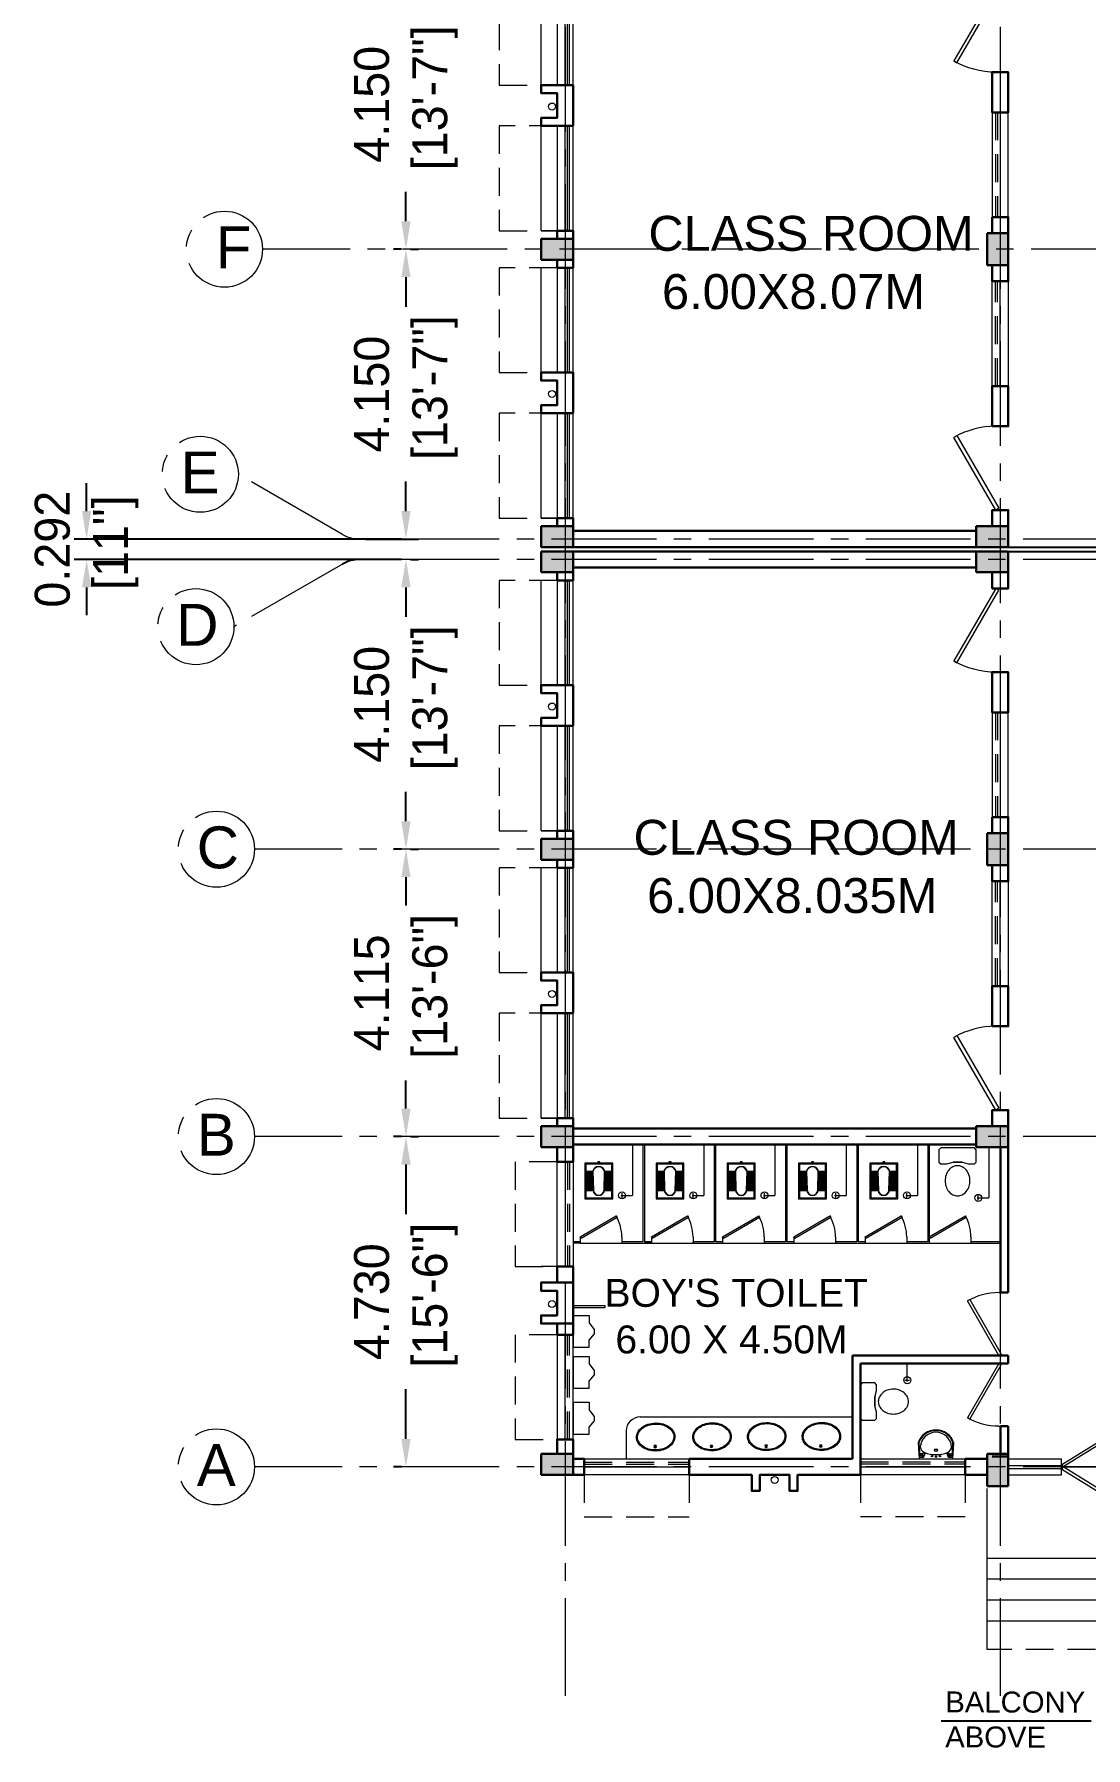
# Model space of a CAD drawing. Extents: x 1465 to 2206, y 779 to 1116.
# Drawn here: x 1783.51 to 1798.57, y 878.98 to 903.52 of the extents above; entities that cross this region are included whole.
import ezdxf

# ---------------------------------------------------------------- set-up
doc = ezdxf.new("R2010")
doc.units = 0
doc.header["$LTSCALE"] = 40
doc.header["$MEASUREMENT"] = 0
doc.header["$PDMODE"] = 32
doc.header["$PDSIZE"] = 0.02
doc.linetypes.add('CENTER2', pattern=[1.125, 0.75, -0.125, 0.125, -0.125])
doc.linetypes.add('DASHED', pattern=[0.75, 0.5, -0.25])
doc.layers.get('0').update_dxf_attribs({"linetype": 'CONTINUOUS'})
doc.layers.get('Defpoints').update_dxf_attribs({"linetype": 'CONTINUOUS'})
for name, color, linetype, lineweight in [('CLL LEV.', 252, 'CONTINUOUS', 18), ('COLUMN', 251, 'CONTINUOUS', 30), ('CUBICAL TOILET', 160, 'CONTINUOUS', 9), ('Door', 54, 'CONTINUOUS', 15), ('elevation', 1, 'CONTINUOUS', 13), ('FIXTURE', 13, 'CONTINUOUS', 9), ('Furniture', 13, 'CONTINUOUS', 13), ('PROJECTION', 32, 'DASHED', 13), ('Railing', 22, 'CONTINUOUS', 13), ('Stair', 1, 'CONTINUOUS', 15), ('VENTILATOR', 6, 'DASHED', 13), ('Wall', 7, 'CONTINUOUS', 30), ('Window', 150, 'CONTINUOUS', 13), ('Window-Wall', 7, 'CONTINUOUS', 13)]:
    doc.layers.add(name, color=color, linetype=linetype, lineweight=lineweight)
for name, color, linetype in [('Dim', 251, 'CONTINUOUS'), ('EXPANSION JOINT', 244, 'CONTINUOUS'), ('GRID', 4, 'CENTER2'), ('GRID TEXT', 142, 'CENTER2'), ('Hatch', 251, 'CONTINUOUS'), ('Text', 7, 'CONTINUOUS')]:
    doc.layers.add(name, color=color, linetype=linetype)
doc.styles.add('L120', font='simplex.shx', dxfattribs={"height": 3})
doc.styles.add('Tabrej', font='GOTHIC.TTF')
doc.styles.add('Tabrej.', font='GOTHIC.TTF', dxfattribs={"height": 1})
doc.dimstyles.new('Tabrej', dxfattribs={"dimtxt": 1.8, "dimasz": 1.2, "dimexe": 0.18, "dimexo": 0.0625, "dimgap": 0.09, "dimtad": 0, "dimzin": 0, "dimdsep": 46, "dimtxsty": 'Tabrej', "dimcen": 0.09, "dimclrd": 256, "dimclre": 256, "dimclrt": 7, "dimadec": 0, "dimazin": 0, "dimtfac": 1, "dimtofl": 0, "dimtmove": 0, "dimatfit": 3, "dimfxl": 0, "dimtolj": 1, "dimtzin": 0, "dimlwd": -1, "dimlwe": -1, "dimarcsym": 0})

# ---------------------------------------------------------------- blocks, each defined once
blk = doc.blocks.new('COLUMN 546')
at = {"layer": 'Hatch'}
h = blk.add_hatch(color=0, dxfattribs=at)
h.dxf.hatch_style = 1
h.paths.add_polyline_path([(0, 0), (0.3, 0), (0.3, 0.46), (0, 0.46)])
at = {"layer": 'COLUMN'}
for p, q in [((0.3, 0.46), (0, 0.46)), ((0, 0.46), (0, 0)), ((0.3, 0), (0.3, 0.46)), ((0, 0), (0.3, 0))]:
    blk.add_line(p, q, dxfattribs=at)
blk = doc.blocks.new('WINDOW 1')
at = {"layer": 'CLL LEV.'}
for p, q in [((0, -0.23), (0, -0.46)), ((1.5, -0.23), (1.5, -0.46)), ((0, -0.46), (1.5, -0.46))]:
    blk.add_line(p, q, dxfattribs=at)
at = {"layer": 'PROJECTION', "ltscale": 0.02}
for p, q in [((0, -1.06), (0, -0.23)), ((1.5, -0.23), (1.5, -1.06)), ((1.5, -1.06), (0, -1.06))]:
    blk.add_line(p, q, dxfattribs=at)
at = {"layer": 'Window'}
for p, q in [((0, -0.051), (1.5, -0.051)), ((0, -0.081), (1.5, -0.081))]:
    blk.add_line(p, q, dxfattribs=at)
at = {"layer": 'Window-Wall'}
for p, q in [((0, 0), (1.5, 0)), ((0, -0.23), (0, 0)), ((1.5, 0), (1.5, -0.23)), ((0, -0.115), (1.5, -0.115)), ((1.5, -0.23), (0, -0.23))]:
    blk.add_line(p, q, dxfattribs=at)
blk = doc.blocks.new('SHAFT2')
at = {"layer": 'FIXTURE'}
blk.add_circle((0.302, 0.307), 0.05, dxfattribs=at)
at = {"layer": 'Wall'}
blk.add_lwpolyline([(0, 0.585), (0.46, 0.585), (0.46, 0.47), (0.23, 0.47), (0.23, 0.115), (0.46, 0.115), (0.46, 0), (0, 0), (0, 0.585)], dxfattribs=at)
blk = doc.blocks.new('VENT 2')
at = {"layer": 'VENTILATOR', "ltscale": 0.02}
for p, q in [((0, 0.182), (1.5, 0.182)), ((0, 0.152), (1.5, 0.152))]:
    blk.add_line(p, q, dxfattribs=at)
at = {"layer": 'Window-Wall'}
for p, q in [((0, 0.23), (1.5, 0.23)), ((0, 0), (0, 0.23)), ((0, 0.115), (1.5, 0.115)), ((1.5, 0), (0, 0)), ((1.5, 0.23), (1.5, 0))]:
    blk.add_line(p, q, dxfattribs=at)
blk = doc.blocks.new('*U14')
for p, q in [((0, 0), (0, -6)), ((40, 0), (40, -6))]:
    blk.add_line(p, q)
blk.add_lwpolyline([(0, 0), (34.64, 20), (35.52, 18.48), (0.87, -1.52)], close=True)
blk.add_arc((0, 0), 40, 0, 30)
blk = doc.blocks.new('DOOR1')
at = {"layer": 'Door', "xscale": 0.0300000000000013, "yscale": 0.0300000000000013, "zscale": 0.0300000000000013}
blk.add_blockref('*U14', (0, 0.18), dxfattribs=at)
blk = doc.blocks.new('class 1')
at = {"layer": 'Wall'}
for points in [[(0.23, 0), (0, 0), (0, -0.23), (0.23, -0.23), (0.23, 0)], [(0.23, -1.43), (0, -1.43), (0, -2.005), (0.23, -2.005), (0.23, -1.43)], [(0.23, -3.505), (0, -3.505), (0, -3.735), (0.23, -3.735), (0.23, -3.505)]]:
    blk.add_lwpolyline(points, dxfattribs=at)
at = {"layer": 'Wall', "rotation": 270}
for name, p in [('DOOR1', (0, -0.23)), ('VENT 2', (0, -2.005))]:
    blk.add_blockref(name, p, dxfattribs=at)
blk = doc.blocks.new('RSA BASIN 9')
for points in [[(-0.1, -16.2, 0.340881), (10.04, -9, 0.074195), (10.06, -8.89), (9.53, 0), (-9.54, 0), (-10.02, -8.77, 0.082611), (-9.96, -9.15, 0.330812), (-0.1, -16.2)], [(0, -15.03, 0.391482), (8.86, -6.67, 0.252869), (6.53, -3.51, 0.087242), (0.02, -2.46, 0.079484), (-6.53, -3.51, 0.2542), (-8.82, -6.67, 0.39026), (0, -15.03)], [(-8.57, -1.96, -0.907437), (-8.45, -1.81), (-7.52, -2.57, -0.907437), (-7.64, -2.72)], [(-8.2, -1.64, -0.907437), (-8.07, -1.49), (-7.14, -2.25, -0.907437), (-7.27, -2.4)], [(-7.82, -1.32, -0.907437), (-7.7, -1.17), (-6.77, -1.93, -0.907437), (-6.89, -2.08)], [(7.82, -1.32, 0.907437), (7.7, -1.17), (6.77, -1.93, 0.907437), (6.89, -2.08)], [(8.2, -1.64, 0.907437), (8.07, -1.49), (7.14, -2.25, 0.907437), (7.27, -2.4)], [(8.57, -1.96, 0.907437), (8.45, -1.81), (7.52, -2.57, 0.907437), (7.64, -2.72)]]:
    blk.add_lwpolyline(points, format="xyb", close=True)
for points in [[(-5.93, -3.31), (-6.16, -2.95, -0.183787), (-6.22, -2.68, 0.126662), (-6.25, -2.43), (-6.59, -1.44, 0.35453), (-7.05, -0.98), (-8.75, -0.98, 0.414214), (-9.14, -1.37), (-9.56, -9.09, 0.329849), (-0.07, -15.81, 0.338736), (9.65, -8.94, 0.075632), (9.66, -8.82), (9.14, -1.37, 0.414214), (8.75, -0.98), (7.05, -0.98, 0.35453), (6.59, -1.44), (6.25, -2.43, 0.126662), (6.22, -2.68, -0.183787), (6.16, -2.95), (5.93, -3.31)], [(-6.18, -3.39), (-6.24, -3.29, 0.220542), (-6.52, -3.11), (-8.75, -2.78, -0.361119), (-9.19, -2.35)], [(6.18, -3.39), (6.24, -3.29, -0.220542), (6.52, -3.11), (8.75, -2.78, 0.358803), (9.21, -2.33, 0.358803)]]:
    blk.add_lwpolyline(points, format="xyb")
for centre, radius in [((-2.35, -1.56), 0.399), ((0, -4.82), 0.771), ((0, -4.82), 0.602), ((0, -1.23), 0.399), ((2.28, -1.51), 0.399)]:
    blk.add_circle(centre, radius)
blk = doc.blocks.new('Door - Left Hung 36 in.')
blk.add_lwpolyline([(0.75, -1.3), (0, 0), (31.18, 18), (31.93, 16.7)], close=True)
blk.add_arc((0, 0), 36, 0, 37.31013)
blk = doc.blocks.new('RSA CL6')
for p, q in [((5.51, 3.48), (5.51, 7.28)), ((5.91, 3.47), (5.91, 7.28)), ((6.3, 3.46), (6.3, 7.28)), ((6.69, 3.45), (6.69, 7.28)), ((7.09, 3.44), (7.09, 7.28)), ((7.48, 3.43), (7.48, 7.28)), ((7.87, 3.42), (7.87, 7.28)), ((8.27, 3.41), (8.27, 7.28)), ((8.66, 3.4), (8.66, 7.28)), ((9.06, 3.39), (9.06, 7.28)), ((9.45, 3.38), (9.45, 7.28)), ((9.84, 3.37), (9.84, 7.28)), ((10.24, 3.36), (10.24, 7.28)), ((10.63, 3.35), (10.63, 7.28)), ((11.02, 3.34), (11.02, 7.28)), ((11.42, 3.33), (11.42, 7.28)), ((11.81, 3.32), (11.81, 7.28)), ((12.2, 3.31), (12.2, 7.28)), ((12.6, 3.31), (12.6, 7.28)), ((12.99, 3.3), (12.99, 7.28)), ((13.39, 3.29), (13.39, 7.28)), ((13.78, 3.28), (13.78, 7.28)), ((14.17, 3.27), (14.17, 7.28)), ((14.57, 3.26), (14.57, 7.28)), ((14.96, 3.25), (14.96, 7.28)), ((15.35, 3.24), (15.35, 7.28)), ((15.75, 3.23), (15.75, 7.28)), ((16.14, 3.22), (16.14, 7.28)), ((16.14, 7.28), (16.14, 3.22)), ((5.51, -7.28), (5.51, -3.47)), ((5.91, -7.28), (5.91, -3.45)), ((6.3, -7.28), (6.3, -3.44)), ((6.69, -7.28), (6.69, -3.43)), ((7.09, -7.28), (7.09, -3.42)), ((7.48, -7.28), (7.48, -3.41)), ((7.87, -7.28), (7.87, -3.4)), ((8.27, -7.28), (8.27, -3.39)), ((8.66, -7.28), (8.66, -3.38)), ((9.06, -7.28), (9.06, -3.37)), ((9.45, -7.28), (9.45, -3.36)), ((9.84, -7.28), (9.84, -3.34)), ((10.24, -7.28), (10.24, -3.33)), ((10.63, -7.28), (10.63, -3.32)), ((11.02, -7.28), (11.02, -3.31)), ((11.42, -7.28), (11.42, -3.3)), ((11.81, -7.28), (11.81, -3.29)), ((12.2, -7.28), (12.2, -3.28)), ((12.6, -7.28), (12.6, -3.27)), ((12.99, -7.28), (12.99, -3.26)), ((13.39, -7.28), (13.39, -3.24)), ((13.78, -7.28), (13.78, -3.23)), ((14.17, -7.28), (14.17, -3.22)), ((14.57, -7.28), (14.57, -3.21)), ((14.96, -7.28), (14.96, -3.2)), ((15.35, -7.28), (15.35, -3.19)), ((15.75, -7.28), (15.75, -3.18)), ((16.14, -3.17), (16.14, -7.28)), ((16.14, -7.28), (16.14, -3.17))]:
    blk.add_line(p, q)
blk.add_lwpolyline([(0.79, -0.59), (0, -0.59), (0, 0.59), (0.79, 0.59)])
for points in [[(0.79, 7.87), (20.87, 7.87), (20.87, -7.87), (0.79, -7.87)], [(1.38, 7.28), (20.28, 7.28), (20.28, -7.28), (1.38, -7.28)]]:
    blk.add_lwpolyline(points, close=True)
for points in [[(5.51, 3.48), (16.14, 3.22, -0.899983), (16.14, -3.17), (5.54, -3.47, -0.799392)], [(5.53, 3.28), (16.13, 3.02, -0.897689), (16.12, -2.97), (5.56, -3.27, -0.793494), (5.53, 3.28)]]:
    blk.add_lwpolyline(points, format="xyb", close=True)
blk = doc.blocks.new('ENGLISH SHEET')
at = {"layer": 'FIXTURE'}
for p, q in [((4663.798, 251.204), (4663.773, 251.179)), ((4663.773, 251.179), (4663.773, 250.696)), ((4663.976, 251.204), (4663.798, 251.204)), ((4664.002, 251.179), (4663.976, 251.204)), ((4663.976, 251.001), (4664.002, 251.09)), ((4664.002, 251.09), (4664.002, 251.179)), ((4663.976, 250.874), (4663.976, 251.001)), ((4663.976, 251.001), (4663.976, 250.874)), ((4664.002, 250.785), (4663.976, 250.874)), ((4664.002, 250.696), (4664.002, 250.785)), ((4663.773, 250.696), (4663.798, 250.67)), ((4663.798, 250.67), (4663.976, 250.67)), ((4663.976, 250.67), (4664.002, 250.696))]:
    blk.add_line(p, q, dxfattribs=at)
blk.add_lwpolyline([(4664.459, 250.937, 0.117036), (4664.443, 251.003, 0.104338), (4664.396, 251.063, 0.09029), (4664.321, 251.105, 0.09898), (4664.243, 251.115, 0.08237), (4664.159, 251.101, 0.09029), (4664.09, 251.063, 0.104338), (4664.043, 251.003, 0.117036), (4664.027, 250.937, 0.117036), (4664.043, 250.871, 0.104338), (4664.09, 250.811, 0.09029), (4664.159, 250.773, 0.08237), (4664.243, 250.759, 0.08237), (4664.327, 250.773, 0.09029), (4664.396, 250.811, 0.104338), (4664.443, 250.871, 0.117036)], format="xyb", close=True, dxfattribs=at)
blk = doc.blocks.new('RSA BASIN 2')
for points in [[(10.67, -8.12, 0.12976), (9.97, -5.22, 0.106426), (7.61, -2.47, 0.084431), (4.27, -0.72, 0.073534), (0, 0, 0.073534), (-4.29, -0.55, 0.084431), (-7.7, -2.16, 0.106426), (-10.17, -4.82, 0.12976), (-10.98, -7.69, 0.12976), (-10.28, -10.59, 0.106426), (-7.92, -13.34, 0.084431), (-4.58, -15.09, 0.073534), (-0.31, -15.81, 0.073534), (3.98, -15.26, 0.084431), (7.39, -13.64, 0.106426), (9.85, -10.99, 0.12976)], [(10.08, -7.9, 0.119977), (9.45, -5.5, 0.106426), (7.25, -2.94, 0.084431), (4.08, -1.28, 0.073534), (-0.01, -0.59, 0.073534), (-4.13, -1.12, 0.084431), (-7.36, -2.65, 0.106426), (-9.66, -5.12, 0.12976), (-10.39, -7.7, 0.009633), (-10.39, -7.9, 0.119977), (-9.76, -10.31, 0.106426), (-7.57, -12.87, 0.084431), (-4.4, -14.53, 0.073534), (-0.3, -15.22, 0.073534), (3.82, -14.69, 0.084431), (7.05, -13.16, 0.106426), (9.35, -10.69, 0.12976), (10.08, -8.11, 0.009633)]]:
    blk.add_lwpolyline(points, format="xyb", close=True)
for radius in [0.7, 0.479]:
    blk.add_circle((-0.47, -2.53), radius)
blk = doc.blocks.new('Urinal 1')
for p, q in [((0, 9), (9, 9)), ((0, 9), (0, -9)), ((9, 9), (9, 5)), ((12, 1), (9, 5)), ((12, -1.5), (12, 1)), ((0, -9), (9, -9)), ((9, -5), (12, -1.5)), ((9, -9), (9, -5))]:
    blk.add_line(p, q)
blk = doc.blocks.new('567UYH')
at = {"layer": 'CLL LEV.'}
for p, q in [((-17.1, -37.397), (-17.33, -37.397)), ((-17.1, -37.397), (-17.33, -37.397)), ((-17.1, -39.109), (-17.33, -39.109)), ((-17.1, -41.792), (-17.33, -41.792))]:
    blk.add_line(p, q, dxfattribs=at)
at = {"layer": 'CUBICAL TOILET', "ltscale": 0.01}
for p, q in [((-15.87, -37.362), (-15.87, -38.752)), ((-15.85, -37.362), (-15.85, -38.752)), ((-14.85, -37.362), (-14.85, -38.752)), ((-14.83, -37.362), (-14.83, -38.752)), ((-13.83, -37.362), (-13.83, -38.752)), ((-13.83, -37.362), (-13.83, -38.752)), ((-13.81, -37.362), (-13.81, -38.752)), ((-13.81, -37.362), (-13.81, -38.752)), ((-12.81, -37.362), (-12.81, -38.752)), ((-12.81, -37.362), (-12.81, -38.752)), ((-12.79, -37.362), (-12.79, -38.752)), ((-12.79, -37.362), (-12.79, -38.752)), ((-11.79, -37.362), (-11.79, -38.752)), ((-11.77, -37.362), (-11.77, -38.772)), ((-10.75, -37.397), (-10.75, -38.752)), ((-10.75, -37.397), (-10.75, -38.752)), ((-16.77, -38.752), (-16.87, -38.752)), ((-16.77, -38.752), (-16.77, -38.772)), ((-15.87, -38.752), (-16.174, -38.752)), ((-16.174, -38.752), (-16.174, -38.772)), ((-15.75, -38.752), (-15.85, -38.752)), ((-15.75, -38.752), (-15.85, -38.752)), ((-15.75, -38.752), (-15.75, -38.772)), ((-15.75, -38.752), (-15.75, -38.772)), ((-15.154, -38.752), (-15.154, -38.772)), ((-14.85, -38.752), (-15.154, -38.752)), ((-15.154, -38.752), (-15.154, -38.772)), ((-14.85, -38.752), (-14.853, -38.752)), ((-14.73, -38.752), (-14.83, -38.752)), ((-14.73, -38.752), (-14.73, -38.772)), ((-14.73, -38.752), (-14.73, -38.772)), ((-13.83, -38.752), (-14.134, -38.752)), ((-14.134, -38.752), (-14.134, -38.772)), ((-14.134, -38.752), (-14.134, -38.772)), ((-13.83, -38.752), (-13.833, -38.752)), ((-13.71, -38.752), (-13.81, -38.752)), ((-13.71, -38.752), (-13.71, -38.772)), ((-13.71, -38.752), (-13.71, -38.772)), ((-12.81, -38.752), (-13.114, -38.752)), ((-13.114, -38.752), (-13.114, -38.772)), ((-13.114, -38.752), (-13.114, -38.772)), ((-12.81, -38.752), (-12.813, -38.752)), ((-12.69, -38.752), (-12.79, -38.752)), ((-12.69, -38.752), (-12.69, -38.772)), ((-12.69, -38.752), (-12.69, -38.772)), ((-11.79, -38.752), (-12.094, -38.752)), ((-12.094, -38.752), (-12.094, -38.772)), ((-12.094, -38.752), (-12.094, -38.772)), ((-11.79, -38.752), (-11.793, -38.752)), ((-11.79, -38.752), (-11.793, -38.752)), ((-10.75, -38.752), (-11.174, -38.752)), ((-11.174, -38.752), (-11.174, -38.772)), ((-11.174, -38.752), (-11.174, -38.772)), ((-10.87, -38.752), (-10.873, -38.752)), ((-16.77, -38.772), (-16.87, -38.772)), ((-16.174, -38.772), (-15.75, -38.772)), ((-15.75, -38.772), (-15.85, -38.772)), ((-15.154, -38.772), (-14.73, -38.772)), ((-14.134, -38.772), (-13.53, -38.772)), ((-13.114, -38.772), (-12.51, -38.772)), ((-12.094, -38.772), (-11.77, -38.772)), ((-11.174, -38.772), (-10.75, -38.772))]:
    blk.add_line(p, q, dxfattribs=at)
at = {"layer": 'Dim'}
blk.add_line((-9.455, -45.618), (-11.6, -45.618), dxfattribs=at)
at = {"layer": 'Door'}
for p, q in [((-16.77, -38.772), (-16.174, -38.772)), ((-15.75, -38.772), (-15.154, -38.772)), ((-14.73, -38.772), (-14.134, -38.772)), ((-13.71, -38.772), (-13.114, -38.772)), ((-12.69, -38.772), (-12.094, -38.772)), ((-11.77, -38.772), (-11.174, -38.772)), ((-9.878, -41.977), (-8.049, -41.977))]:
    blk.add_line(p, q, dxfattribs=at)
at = {"layer": 'EXPANSION JOINT', "linetype": 'ByBlock', "ltscale": 0.05}
for p, q in [((-10.64, -28.805), (-7.29, -28.805)), ((-10.64, -28.867), (-7.29, -28.867))]:
    blk.add_line(p, q, dxfattribs=at)
at = {"layer": 'FIXTURE'}
for p, q in [((-16.11, -41.462), (-16.11, -41.862)), ((-15.91, -41.262), (-12.87, -41.262))]:
    blk.add_line(p, q, dxfattribs=at)
blk.add_lwpolyline([(-16.413, -39.672), (-16.87, -39.672), (-16.87, -39.697), (-16.413, -39.697)], close=True, dxfattribs=at)
blk.add_circle((-13.985, -42.164), 0.05, dxfattribs=at)
blk.add_arc((-15.91, -41.462), 0.2, 90, 180, dxfattribs=at)
at = {"layer": 'Furniture', "ltscale": 0.05}
for p, q in [((-16.02, -37.362), (-16.02, -38.09)), ((-15, -37.362), (-15, -38.09)), ((-13.98, -37.362), (-13.98, -38.09)), ((-12.96, -37.362), (-12.96, -38.09)), ((-11.94, -37.362), (-11.94, -38.09)), ((-10.92, -37.397), (-10.92, -38.125)), ((-16.186, -38.09), (-16.02, -38.09)), ((-16.17, -38.124), (-16.17, -38.056)), ((-15.166, -38.09), (-15, -38.09)), ((-15.15, -38.124), (-15.15, -38.056)), ((-14.146, -38.09), (-13.98, -38.09)), ((-14.13, -38.124), (-14.13, -38.056)), ((-13.126, -38.09), (-12.96, -38.09)), ((-13.11, -38.124), (-13.11, -38.056)), ((-12.106, -38.09), (-11.94, -38.09)), ((-12.09, -38.124), (-12.09, -38.056)), ((-11.086, -38.125), (-10.92, -38.125)), ((-11.07, -38.159), (-11.07, -38.091)), ((-12.086, -40.752), (-12.086, -40.496)), ((-12.12, -40.736), (-12.052, -40.736))]:
    blk.add_line(p, q, dxfattribs=at)
for centre in [(-16.17, -38.09), (-15.15, -38.09), (-14.13, -38.09), (-13.11, -38.09), (-12.09, -38.09), (-11.07, -38.125), (-12.086, -40.736)]:
    blk.add_circle(centre, 0.05, dxfattribs=at)
at = {"layer": 'PROJECTION', "ltscale": 0.02}
for p, q in [((-17.1, -37.609), (-17.7, -37.609)), ((-17.7, -37.609), (-17.7, -39.109)), ((-17.7, -39.109), (-17.1, -39.109)), ((-17.7, -40.084), (-17.7, -41.584)), ((-17.1, -40.084), (-17.7, -40.084)), ((-17.7, -41.584), (-17.1, -41.584)), ((-16.71, -42.092), (-16.71, -42.692)), ((-15.21, -42.092), (-15.21, -42.692)), ((-12.755, -42.092), (-12.755, -42.692)), ((-11.255, -42.092), (-11.255, -42.692)), ((-10.94, -44.592), (-10.94, -42.092)), ((-16.71, -42.692), (-15.21, -42.692)), ((-11.255, -42.692), (-12.755, -42.692)), ((-6.99, -44.592), (-10.94, -44.592))]:
    blk.add_line(p, q, dxfattribs=at)
at = {"layer": 'Railing'}
blk.add_line((-10.94, -41.803), (-10.94, -41.853), dxfattribs=at)
at = {"layer": 'Stair', "linetype": 'ByBlock', "ltscale": 0.05}
for p, q in [((-10.94, -44.187), (-10.94, -42.285)), ((-6.99, -43.287), (-10.94, -43.287)), ((-6.99, -43.587), (-10.94, -43.587)), ((-6.99, -43.887), (-10.94, -43.887)), ((-6.99, -44.187), (-10.94, -44.187))]:
    blk.add_line(p, q, dxfattribs=at)
at = {"layer": 'VENTILATOR', "ltscale": 0.02}
for p, q in [((-16.951, -37.609), (-16.951, -39.109)), ((-16.921, -37.609), (-16.921, -39.109)), ((-16.951, -41.584), (-16.951, -40.084)), ((-16.921, -41.584), (-16.921, -40.084)), ((-12.755, -41.904), (-11.255, -41.904)), ((-12.755, -41.934), (-11.255, -41.934))]:
    blk.add_line(p, q, dxfattribs=at)
at = {"layer": 'Wall'}
for p, q in [((-11.1, -28.575), (-16.87, -28.575)), ((-11.1, -28.805), (-16.87, -28.805)), ((-11.1, -28.867), (-16.87, -28.867)), ((-11.1, -29.097), (-16.87, -29.097)), ((-11.1, -37.132), (-16.87, -37.132)), ((-11.1, -37.132), (-16.87, -37.132)), ((-11.1, -37.362), (-16.87, -37.362)), ((-11.1, -37.362), (-16.87, -37.362)), ((-10.75, -41.396), (-10.64, -41.396)), ((-10.87, -41.827), (-10.64, -41.827))]:
    blk.add_line(p, q, dxfattribs=at)
at = {"layer": 'Wall', "ltscale": 0.05}
for p, q in [((-10.75, -37.397), (-10.75, -39.481)), ((-10.64, -37.397), (-10.64, -39.481)), ((-10.64, -39.481), (-10.75, -39.481)), ((-12.87, -40.381), (-12.87, -41.862)), ((-10.64, -40.381), (-12.87, -40.381)), ((-10.64, -40.381), (-10.75, -40.381)), ((-10.64, -40.381), (-10.64, -40.496)), ((-12.755, -40.496), (-12.755, -42.092)), ((-10.64, -40.496), (-12.755, -40.496)), ((-10.75, -41.792), (-10.75, -41.396)), ((-10.64, -41.792), (-10.64, -41.396))]:
    blk.add_line(p, q, dxfattribs=at)
at = {"layer": 'Wall'}
for points in [[(-17.1, -24.39), (-17.1, -24.275), (-16.87, -24.275), (-16.87, -24.39), (-17.1, -24.39)], [(-17.1, -24.275), (-17.1, -24.39), (-16.87, -24.39), (-16.87, -24.275), (-17.1, -24.275)], [(-17.1, -24.69), (-17.1, -24.805), (-16.87, -24.805), (-16.87, -24.69), (-17.1, -24.69)], [(-17.1, -28.505), (-17.1, -28.39), (-16.87, -28.39), (-16.87, -28.505), (-17.1, -28.505)], [(-17.1, -28.39), (-17.1, -28.505), (-16.87, -28.505), (-16.87, -28.39), (-17.1, -28.39)], [(-17.1, -29.167), (-17.1, -29.282), (-16.87, -29.282), (-16.87, -29.167), (-17.1, -29.167)], [(-17.1, -32.982), (-17.1, -32.867), (-16.87, -32.867), (-16.87, -32.982), (-17.1, -32.982)], [(-17.1, -32.867), (-17.1, -32.982), (-16.87, -32.982), (-16.87, -32.867), (-17.1, -32.867)], [(-17.1, -33.282), (-17.1, -33.397), (-16.87, -33.397), (-16.87, -33.282), (-17.1, -33.282)], [(-17.1, -37.097), (-17.1, -36.982), (-16.87, -36.982), (-16.87, -37.097), (-17.1, -37.097)], [(-17.1, -36.982), (-17.1, -37.097), (-16.87, -37.097), (-16.87, -36.982), (-17.1, -36.982)], [(-17.1, -37.402), (-17.1, -37.609), (-16.87, -37.609), (-16.87, -37.397), (-17.1, -37.397)], [(-17.1, -37.517), (-17.1, -37.397), (-16.87, -37.397), (-16.87, -37.609), (-17.1, -37.609)], [(-12.47, -37.362), (-15.11, -37.362)], [(-17.1, -39.339), (-17.1, -39.109), (-16.87, -39.109), (-16.87, -39.339), (-17.1, -39.339)], [(-17.1, -39.924), (-17.1, -40.084), (-16.87, -40.084), (-16.87, -39.924), (-17.1, -39.924)], [(-17.1, -41.792), (-17.1, -41.584), (-16.87, -41.584), (-16.87, -41.792), (-17.1, -41.792)], [(-17.1, -41.677), (-17.1, -41.792), (-16.87, -41.792), (-16.87, -41.584), (-17.1, -41.584)], [(-16.87, -41.862), (-16.87, -42.092), (-16.71, -42.092), (-16.71, -41.862), (-16.87, -41.862)], [(-15.21, -41.862), (-15.21, -42.092), (-14.312, -42.092)], [(-12.87, -41.862), (-15.21, -41.862)], [(-11.255, -41.862), (-11.255, -42.092), (-10.94, -42.092), (-10.94, -41.862), (-11.255, -41.862)], [(-13.657, -42.092), (-13.657, -42.322), (-13.772, -42.322), (-13.772, -42.092), (-14.197, -42.092), (-14.197, -42.322), (-14.312, -42.322), (-14.312, -42.092)], [(-13.657, -42.092), (-12.755, -42.092), (-12.755, -42.092)]]:
    blk.add_lwpolyline(points, dxfattribs=at)
at = {"layer": 'Window', "ltscale": 0.05}
for p, q in [((-10.64, -41.862), (-9.878, -41.862)), ((-9.878, -42.092), (-9.878, -41.862)), ((-9.878, -41.961), (-10.64, -41.961)), ((-9.878, -42.003), (-10.64, -42.003)), ((-10.64, -42.092), (-9.878, -42.092))]:
    blk.add_line(p, q, dxfattribs=at)
at = {"layer": 'Window-Wall'}
for p, q in [((-17.1, -39.109), (-17.1, -37.609)), ((-17.1, -37.609), (-16.87, -37.609)), ((-16.985, -37.609), (-16.985, -39.109)), ((-16.87, -37.609), (-16.87, -39.109)), ((-17.1, -40.084), (-17.1, -41.584)), ((-16.985, -41.584), (-16.985, -40.084)), ((-16.87, -41.584), (-16.87, -40.084)), ((-17.1, -41.584), (-16.87, -41.584)), ((-12.755, -41.862), (-11.255, -41.862)), ((-16.755, -42.092), (-16.87, -42.092)), ((-15.21, -42.092), (-15.095, -42.092)), ((-11.255, -42.092), (-12.76, -42.092)), ((-12.755, -41.977), (-11.255, -41.977)), ((-11.333, -42.092), (-11.378, -42.092))]:
    blk.add_line(p, q, dxfattribs=at)
at = {"linetype": 'ByBlock', "xscale": -1}
for p in [(-10.64, -20.575), (-10.64, -29.167)]:
    blk.add_blockref('class 1', p, dxfattribs=at)
at = {"linetype": 'ByBlock', "rotation": 180}
for p in [(-10.64, -28.505), (-10.64, -37.097)]:
    blk.add_blockref('class 1', p, dxfattribs=at)
at = {"layer": 'CLL LEV.', "extrusion": (0, 0, -1), "zscale": -1, "rotation": 90}
for p in [(16.87, -22.19), (16.87, -24.275), (16.87, -26.305), (16.87, -28.39), (16.87, -30.782), (16.87, -32.867), (16.87, -34.897), (16.87, -36.982)]:
    blk.add_blockref('WINDOW 1', p, dxfattribs=at)
at = {"layer": 'Door', "extrusion": (0, 0, -1), "xscale": -0.4970031115433856, "yscale": 0.4970031115433856, "zscale": -0.4970031115433856}
for p in [(16.77, -38.772), (15.75, -38.772), (14.73, -38.772), (13.71, -38.772), (12.69, -38.772), (11.77, -38.772)]:
    blk.add_blockref('DOOR1', p, dxfattribs=at)
at = {"layer": 'Door', "extrusion": (0, 0, -1), "yscale": 0.0252777777711346}
for p, xscale, zscale, rotation in [((9.873, -41.945), -0.0252777777711346, -0.0252777777711346, 358.3280413579425), ((9.873, -42.009), 0.0252777777711346, -0.0252777777770783, 181.6719586420575)]:
    blk.add_blockref('Door - Left Hung 36 in.', p, dxfattribs=dict(at, xscale=xscale, zscale=zscale, rotation=rotation))
at = {"layer": 'elevation'}
for p, rotation in [((-262.06, 4626.376), 269.9970129361765), ((-4676.541, -291.736), 359.9970129361765)]:
    blk.add_blockref('ENGLISH SHEET', p, dxfattribs=dict(at, rotation=rotation))
at = {"layer": 'FIXTURE', "extrusion": (0, 0, -1), "xscale": 0.0253999999957461, "yscale": 0.0253999999957461, "zscale": -0.0253999999957461, "rotation": 270.0029870639997}
for p in [(16.503, -37.607), (15.483, -37.607), (14.463, -37.607), (13.443, -37.607), (12.423, -37.607)]:
    blk.add_blockref('RSA CL6', p, dxfattribs=at)
at = {"layer": 'FIXTURE', "extrusion": (0, 0, -1), "xscale": -0.0253999999948973, "yscale": 0.0253999999948973, "zscale": -0.0253999999948973}
for p in [(16.869, -40.036), (16.87, -40.623), (16.87, -41.281)]:
    blk.add_blockref('Urinal 1', p, dxfattribs=at)
at = {"layer": 'FIXTURE', "xscale": -0.025399999995667, "yscale": 0.025399999995667, "zscale": 0.025399999995667, "rotation": 180}
for p in [(-15.684, -41.75), (-14.878, -41.747), (-14.094, -41.744), (-13.311, -41.742)]:
    blk.add_blockref('RSA BASIN 2', p, dxfattribs=at)
at = {"layer": 'Furniture', "ltscale": 10000, "extrusion": (0, 0, -1), "xscale": -0.0254326166754069, "yscale": 0.0254326166754069, "zscale": -0.0254326166754069, "rotation": 180.0092701448418}
blk.add_blockref('RSA BASIN 9', (11.675, -41.862), dxfattribs=at)
at = {"layer": 'Wall', "linetype": 'ByBlock', "rotation": 180}
for p in [(-16.87, -22.19), (-16.87, -26.305), (-16.87, -30.782), (-16.87, -34.897), (-16.87, -39.339)]:
    blk.add_blockref('SHAFT2', p, dxfattribs=at)
at = {"layer": 'Wall', "color": 7, "extrusion": (0, 0, -1), "zscale": -1, "rotation": 270}
for p in [(16.87, -24.39), (16.87, -28.505), (10.64, -28.505), (16.87, -28.867), (10.64, -28.867), (16.87, -32.982), (16.87, -37.097), (16.87, -37.097), (10.64, -37.097), (10.64, -37.097)]:
    blk.add_blockref('COLUMN 546', p, dxfattribs=at)
at = {"layer": 'Wall', "color": 7, "extrusion": (0, 0, -1), "zscale": -1}
for p in [(10.64, -24.77), (10.64, -33.362)]:
    blk.add_blockref('COLUMN 546', p, dxfattribs=at)
at = {"layer": 'Wall', "extrusion": (0, 0, -1), "rotation": 270}
for p, xscale, yscale, zscale in [((10.64, -40.381), -0.7499999999999601, 0.7499999999999601, -0.7499999999999601), ((10.64, -40.496), 0.7502911530795555, 0.7502911530795555, -0.7502911530795555)]:
    blk.add_blockref('DOOR1', p, dxfattribs=dict(at, xscale=xscale, yscale=yscale, zscale=zscale))
at = {"layer": 'Wall', "color": 7, "extrusion": (0, 0, -1), "xscale": -1, "zscale": -1}
for p, rotation in [((16.87, -42.092), 270), ((10.64, -41.792), 180)]:
    blk.add_blockref('COLUMN 546', p, dxfattribs=dict(at, rotation=rotation))
at = {"layer": 'Wall', "extrusion": (0, 0, -1), "xscale": -1, "zscale": -1}
blk.add_blockref('VENT 2', (16.71, -42.092), dxfattribs=at)
at = {"layer": 'Text', "char_height": 0.5, "attachment_point": 1, "style": 'Tabrej.'}
for s, insert in [('{\\fArial|b0|i0|c0|p34;CLASS ROOM\\P 6.00X8.07M}', (-15.792, -24.063)), ('{\\fArial|b0|i0|c0|p34;CLASS ROOM\\P 6.00X8.035M}', (-16.005, -32.712))]:
    blk.add_mtext_dynamic_manual_height_columns(s, width=19.98968, gutter_width=5, heights=[0], dxfattribs=dict(at, insert=insert))
at = {"layer": 'Text', "insert": (-16.42, -39.285), "char_height": 0.4, "width": 4.93206, "attachment_point": 1, "style": 'L120'}
blk.add_mtext("{\\fArial|b0|i0|c0|p34;BOY'S TOILET\\P 6.00 X 4.50M}", dxfattribs=at)
at = {"layer": 'Text', "insert": (-11.541, -45.193), "char_height": 0.3, "attachment_point": 1, "rotation": 359.8795, "style": 'L120'}
blk.add_mtext_dynamic_manual_height_columns('{\\fArial|b0|i0|c0|p34;BALCONY \\PABOVE }', width=3.50764, gutter_width=5, heights=[0], dxfattribs=at)
blk = doc.blocks.new('*D77')
at = {"layer": 'Defpoints', "color": 0, "transparency": 16777216}
for p in [(-1.934, -20.69), (-1.934, -24.84), (-1.934, -24.84)]:
    blk.add_point(p, dxfattribs=at)
at = {"layer": 'Dim', "transparency": 16777216}
for p, q in [((-1.871, -20.69), (-1.754, -20.69)), ((-1.934, -21.09), (-1.934, -21.513)), ((-1.934, -24.44), (-1.934, -24.017)), ((-1.996, -24.84), (-2.114, -24.84))]:
    blk.add_line(p, q, dxfattribs=at)
for points in [[(-2.001, -21.09), (-1.867, -21.09), (-1.934, -20.69)], [(-2.001, -24.44), (-1.867, -24.44), (-1.934, -24.84)]]:
    blk.add_solid(points, dxfattribs=at)
at = {"layer": 'Dim', "color": 7, "transparency": 16777216, "insert": (-1.934, -22.765), "char_height": 0.5, "attachment_point": 5, "rotation": 90, "style": 'Tabrej'}
blk.add_mtext('\\A1;4.150\\P [13\'-7"]', dxfattribs=at)
blk = doc.blocks.new('*D78')
at = {"layer": 'Defpoints', "color": 0, "transparency": 16777216}
for p in [(-1.934, -24.84), (-2.576, -28.99), (-1.934, -28.99)]:
    blk.add_point(p, dxfattribs=at)
at = {"layer": 'Dim', "transparency": 16777216}
for p, q in [((-1.871, -24.84), (-1.754, -24.84)), ((-1.934, -25.24), (-1.934, -25.663)), ((-1.934, -28.59), (-1.934, -28.167)), ((-2.514, -28.99), (-1.754, -28.99))]:
    blk.add_line(p, q, dxfattribs=at)
for points in [[(-2.001, -25.24), (-1.867, -25.24), (-1.934, -24.84)], [(-2.001, -28.59), (-1.867, -28.59), (-1.934, -28.99)]]:
    blk.add_solid(points, dxfattribs=at)
at = {"layer": 'Dim', "color": 7, "transparency": 16777216, "insert": (-1.934, -26.915), "char_height": 0.5, "attachment_point": 5, "rotation": 90, "style": 'Tabrej'}
blk.add_mtext('\\A1;4.150\\P [13\'-7"]', dxfattribs=at)
blk = doc.blocks.new('*D79')
at = {"layer": 'Defpoints', "color": 0, "transparency": 16777216}
for p in [(-1.934, -28.99), (-6.506, -29.282), (-1.934, -29.282)]:
    blk.add_point(p, dxfattribs=at)
at = {"layer": 'Dim', "transparency": 16777216}
for p, q in [((-6.506, -28.59), (-6.506, -28.19)), ((-1.996, -28.99), (-6.686, -28.99)), ((-1.996, -29.282), (-6.686, -29.282)), ((-6.506, -29.682), (-6.506, -30.082))]:
    blk.add_line(p, q, dxfattribs=at)
for points in [[(-6.572, -28.59), (-6.439, -28.59), (-6.506, -28.99)], [(-6.572, -29.682), (-6.439, -29.682), (-6.506, -29.282)]]:
    blk.add_solid(points, dxfattribs=at)
at = {"layer": 'Dim', "color": 7, "transparency": 16777216, "insert": (-6.506, -29.136), "char_height": 0.5, "attachment_point": 5, "rotation": 90, "style": 'Tabrej'}
blk.add_mtext('\\A1;0.292\\P [11"]', dxfattribs=at)
blk = doc.blocks.new('*D80')
at = {"layer": 'Defpoints', "color": 0, "transparency": 16777216}
for p in [(-1.934, -29.282), (-1.934, -33.432), (-1.934, -33.432)]:
    blk.add_point(p, dxfattribs=at)
at = {"layer": 'Dim', "transparency": 16777216}
for p, q in [((-1.871, -29.282), (-1.754, -29.282)), ((-1.934, -29.682), (-1.934, -30.105)), ((-1.934, -33.032), (-1.934, -32.609)), ((-1.996, -33.432), (-2.114, -33.432))]:
    blk.add_line(p, q, dxfattribs=at)
for points in [[(-2.001, -29.682), (-1.867, -29.682), (-1.934, -29.282)], [(-2.001, -33.032), (-1.867, -33.032), (-1.934, -33.432)]]:
    blk.add_solid(points, dxfattribs=at)
at = {"layer": 'Dim', "color": 7, "transparency": 16777216, "insert": (-1.934, -31.357), "char_height": 0.5, "attachment_point": 5, "rotation": 90, "style": 'Tabrej'}
blk.add_mtext('\\A1;4.150\\P [13\'-7"]', dxfattribs=at)
blk = doc.blocks.new('*D81')
at = {"layer": 'Defpoints', "color": 0, "transparency": 16777216}
for p in [(-1.934, -33.432), (-1.934, -37.547), (-1.934, -37.547)]:
    blk.add_point(p, dxfattribs=at)
at = {"layer": 'Dim', "transparency": 16777216}
for p, q in [((-1.871, -33.432), (-1.754, -33.432)), ((-1.934, -33.832), (-1.934, -34.237)), ((-1.934, -37.147), (-1.934, -36.742)), ((-1.996, -37.547), (-2.114, -37.547))]:
    blk.add_line(p, q, dxfattribs=at)
for points in [[(-2.001, -33.832), (-1.867, -33.832), (-1.934, -33.432)], [(-2.001, -37.147), (-1.867, -37.147), (-1.934, -37.547)]]:
    blk.add_solid(points, dxfattribs=at)
at = {"layer": 'Dim', "color": 7, "transparency": 16777216, "insert": (-1.934, -35.489), "char_height": 0.5, "attachment_point": 5, "rotation": 90, "style": 'Tabrej'}
blk.add_mtext('\\A1;4.115\\P [13\'-6"]', dxfattribs=at)
blk = doc.blocks.new('*D82')
at = {"layer": 'Defpoints', "color": 0, "transparency": 16777216}
for p in [(-1.934, -37.547), (-1.934, -42.277), (-1.934, -42.277)]:
    blk.add_point(p, dxfattribs=at)
at = {"layer": 'Dim', "transparency": 16777216}
for p, q in [((-1.871, -37.547), (-1.754, -37.547)), ((-1.934, -37.947), (-1.934, -38.66)), ((-1.934, -41.877), (-1.934, -41.164)), ((-1.996, -42.277), (-2.114, -42.277))]:
    blk.add_line(p, q, dxfattribs=at)
for points in [[(-2.001, -37.947), (-1.867, -37.947), (-1.934, -37.547)], [(-2.001, -41.877), (-1.867, -41.877), (-1.934, -42.277)]]:
    blk.add_solid(points, dxfattribs=at)
at = {"layer": 'Dim', "color": 7, "transparency": 16777216, "insert": (-1.934, -39.912), "char_height": 0.5, "attachment_point": 5, "rotation": 90, "style": 'Tabrej'}
blk.add_mtext('\\A1;4.730\\P [15\'-6"]', dxfattribs=at)
blk = doc.blocks.new('GTREY')
at = {"layer": 'GRID', "lineweight": 18, "ltscale": 0.05}
for p, q in [((0.345, 5.343), (0.345, -45.5572)), ((6.575, 5.343), (6.575, -45.5572)), ((71.5166, -24.84), (-3.9873, -24.84)), ((-2.8441, -28.923), (-4.3333, -28.0632)), ((71.4016, -28.99), (-2.5941, -28.99)), ((-2.8441, -29.349), (-4.3966, -30.2453)), ((71.4016, -29.282), (-2.5941, -29.282)), ((71.4016, -33.4319), (-4.1023, -33.4319)), ((71.4016, -37.5469), (-4.1023, -37.5469)), ((71.4016, -42.277), (-4.1023, -42.277))]:
    blk.add_line(p, q, dxfattribs=at)
for centre, start, end in [((-2.5941, -28.49), 240, 270), ((-2.5941, -29.782), 90, 120)]:
    blk.add_arc(centre, 0.5, start, end, dxfattribs=at)
at = {"layer": 'GRID TEXT', "linetype": 'ByBlock', "lineweight": 20, "ltscale": 0.05}
for centre in [(-4.5321, -24.84), (-4.8781, -28.0632), (-4.9413, -30.2453), (-4.6471, -33.4319), (-4.6471, -37.5469), (-4.6471, -42.277)]:
    blk.add_circle(centre, 0.5447, dxfattribs=at)
at = {"layer": 'Hatch'}
blk.add_arc((-2.5941, -29.782), 0.5, 90, 120, dxfattribs=at)
at = {"layer": 'GRID TEXT', "lineweight": 18, "ltscale": 0.05, "char_height": 0.6, "attachment_point": 1, "style": 'Tabrej.'}
for s, insert in [('{\\fArial|b0|i0|c0|p34;F}', (-4.6575, -24.5139)), ('{\\fArial|b0|i0|c0|p34;E}', (-5.1601, -27.7371)), ('{\\fArial|b0|i0|c0|p34;D}', (-5.2233, -29.9191)), ('{\\fArial|b0|i0|c0|p34;C}', (-4.9291, -33.1058)), ('{\\fArial|b0|i0|c0|p34;B}', (-4.9291, -37.2208)), ('{\\fArial|b0|i0|c0|p34;A}', (-4.9291, -41.9509))]:
    blk.add_mtext_dynamic_manual_height_columns(s, width=2.477927, gutter_width=5, heights=[0], dxfattribs=dict(at, insert=insert))
at = {"layer": 'Dim'}
for base, p1, p2, picture, middle in [((-1.9339, -24.84), (-1.9339, -20.69), (-1.9339, -24.84), '*D77', (-1.9339, -22.765)), ((-1.9339, -28.99), (-1.9339, -24.84), (-2.5765, -28.99), '*D78', (-1.9339, -26.915)), ((-1.9339, -33.4319), (-1.9339, -29.282), (-1.9339, -33.4319), '*D80', (-1.9339, -31.357)), ((-1.9339, -37.5469), (-1.9339, -33.4319), (-1.9339, -37.5469), '*D81', (-1.9339, -35.4894)), ((-1.9339, -42.277), (-1.9339, -37.5469), (-1.9339, -42.277), '*D82', (-1.9339, -39.912))]:
    dim = blk.add_linear_dim(base=base, p1=p1, p2=p2, angle=90, text='<>\\P[]', dimstyle='Tabrej', override={"dimtxt": 0.5, "dimasz": 0.4, "dimdec": 3}, dxfattribs=at)
    dim.commit()
    dim.dimension.update_dxf_attribs({"geometry": picture, "text_midpoint": middle})
dim = blk.add_linear_dim(base=(-6.5058, -29.282), p1=(-1.9339, -28.99), p2=(-1.9339, -29.282), angle=90, text='<>\\P[]', dimstyle='Tabrej', override={"dimtxt": 0.5, "dimasz": 0.4, "dimdec": 3}, dxfattribs=at)
dim.commit()
dim.dimension.update_dxf_attribs({"geometry": '*D79', "text_midpoint": (-6.5058, -29.136), "dimtype": 128})

msp = doc.modelspace()

# ---------------------------------------------------------------- block references
at = {"layer": 'GRID'}
msp.add_blockref('GTREY', (1790.7686, 925.2816), dxfattribs=at)
at = {"layer": 'Window-Wall'}
msp.add_blockref('567UYH', (1808.0986, 924.9816), dxfattribs=at)

doc.saveas('drawing.dxf')
